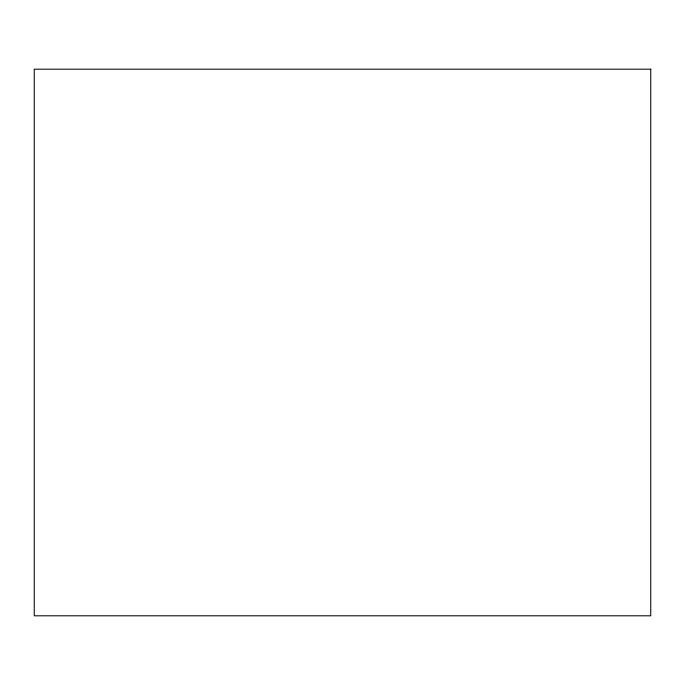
<?xml version="1.0" encoding="UTF-8"?>
<svg xmlns="http://www.w3.org/2000/svg" width="685" height="685" viewBox="0 0 685 685"><rect width="100%" height="100%" fill="white"/><g stroke="black" fill="none" stroke-linecap="round" stroke-linejoin="round"><path stroke-width="1.03" d="M650.75 69.194L34.25 69.194L34.25 615.806L650.75 615.806L650.75 69.194"/></g></svg>
